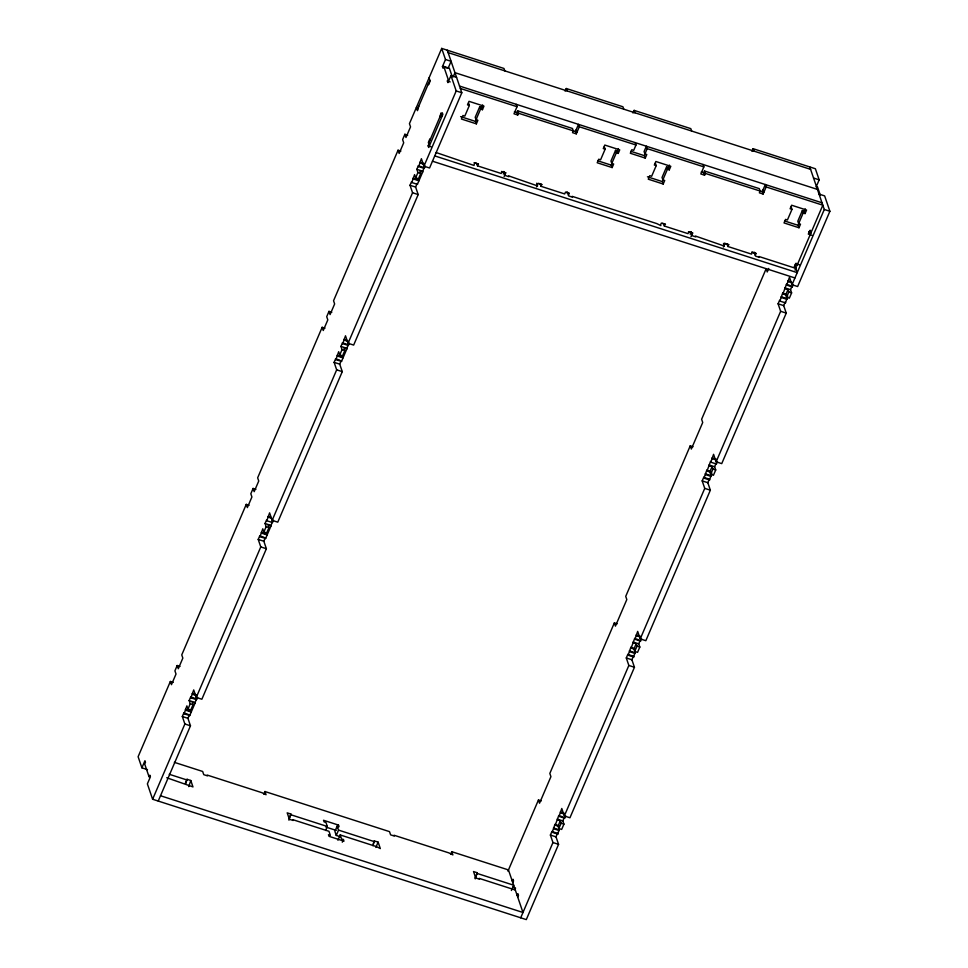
<?xml version="1.0" encoding="UTF-8"?>
<svg xmlns="http://www.w3.org/2000/svg" width="968" height="968" viewBox="0 0 968 968"><rect width="100%" height="100%" fill="white"/><g stroke="black" fill="none" stroke-linecap="round" stroke-linejoin="round"><path stroke-width="1.45" d="M173.175 682.367L170.368 681.46L138.109 756.722L141.897 767.818L147.499 769.633M180 666.432L177.192 665.524L174.918 670.836L176.019 674.043L171.457 684.666L170.368 681.46M249.066 505.284L246.259 504.376L181.754 654.9L182.843 658.107L178.293 668.731L177.192 665.524M255.903 489.348L253.096 488.441L250.821 493.753L251.91 496.971L247.36 507.595L246.259 504.376M324.958 328.2L322.162 327.305L257.645 477.817L258.746 481.023L254.185 491.659L253.096 488.441M331.794 312.265L328.987 311.369L326.712 316.681L327.813 319.888L323.251 330.511L322.162 327.305M400.861 151.129L398.054 150.221L333.549 300.733L334.638 303.952L330.088 314.576L328.987 311.369M407.685 135.181L404.89 134.286L402.615 139.598L403.704 142.804L399.155 153.428L398.054 150.221M504.8 70.87L503.977 68.462L441.698 48.4L409.44 123.662L410.541 126.868L405.979 137.492L404.89 134.286M417.22 109.832L429.865 80.32M141.897 767.818L144.934 760.739L145.478 762.348L144.728 764.115L149.108 776.953L149.858 775.186L150.415 776.796L147.378 783.874L152.617 799.253L526.302 919.6L558.56 844.338L556.007 836.848L557.52 833.303L551.917 831.5L550.393 835.045L552.958 842.535L520.699 917.797M452.286 76.787L449.358 68.22L443.755 66.417L442.993 68.196L442.449 66.586L445.486 59.508L441.698 48.4M456.569 77.355L450.955 75.552L447.93 82.631L447.373 81.034L448.136 79.255L443.755 66.417M453.205 76.799L454.972 72.673L817.44 189.413M152.617 799.253L184.876 723.991L182.323 716.501L183.835 712.968L188.046 714.323M184.114 713.767L186.872 705.878L187.974 709.096L190.769 709.992L193.055 704.68L192.233 702.272L195.028 703.179L189.716 715.57L184.114 713.767L183.835 712.968M187.974 709.096L190.248 703.784L189.147 700.566L190.672 697.033L196.274 698.835L196.552 699.634L190.95 697.831L190.672 697.033M190.95 697.831L193.709 689.942L196.262 697.432L201.864 699.235L266.382 548.723L263.828 541.233L265.341 537.688L265.619 538.498L260.005 536.683L259.739 535.885L263.937 537.24M196.262 697.432L260.779 546.92L258.214 539.43L259.739 535.885M260.005 536.683L262.776 528.806L263.865 532.013L266.672 532.92L268.947 527.596L268.124 525.188L270.931 526.096L265.619 538.498M263.865 532.013L266.139 526.701L265.05 523.494L266.563 519.949L266.841 520.748L272.444 522.551L273.46 520.191M266.841 520.748L269.6 512.859L272.153 520.361L277.768 522.163L342.273 371.639L339.72 364.149L341.244 360.604L341.51 361.415L335.908 359.612L335.63 358.801L339.841 360.156M272.153 520.361L336.67 369.836L334.117 362.347L335.63 358.801M335.908 359.612L338.667 351.723L339.768 354.929L342.563 355.837L344.838 350.525L344.027 348.117L346.822 349.012L341.51 361.415M339.768 354.929L342.043 349.617L340.942 346.411L342.466 342.866L348.069 344.668L348.347 345.479L342.733 343.664L342.466 342.866M342.733 343.664L345.503 335.787L348.056 343.277L353.659 345.08L418.176 194.568L415.611 187.066L417.135 183.533L417.414 184.331L411.799 182.528L411.533 181.73L410.009 185.263L412.562 192.753L348.056 343.277M411.799 182.528L414.57 174.639L415.659 177.858L418.466 178.753L420.741 173.441L419.918 171.033L422.726 171.941L417.414 184.331M415.659 177.858L417.934 172.534L416.845 169.327L418.358 165.782L423.96 167.597L424.238 168.396L418.636 166.593L418.358 165.782M418.636 166.593L421.395 158.704L423.948 166.194L429.562 167.996L461.809 92.746L447.301 50.203M428.63 143.276L441.275 113.764M441.553 114.563L442.303 112.796L442.86 114.393L428.691 147.451L428.146 145.853L428.897 144.075M423.948 166.194L456.206 90.931L450.955 75.552M158.232 801.056L190.478 725.806L187.925 718.316L189.45 714.771L189.716 715.57M195.028 703.179L196.274 698.835M270.931 526.096L272.177 521.752L272.444 522.551M346.822 349.012L348.069 344.668M422.726 171.941L423.96 167.597M196.552 699.634L197.557 697.275M348.347 345.479L349.351 343.12M424.238 168.396L425.254 166.036M468.548 103.068L469.359 105.476L464.809 116.1L462.946 115.495L461.421 119.04L476.377 123.843L477.889 120.31L476.026 119.705L475.203 117.297L479.753 106.674L481.616 107.279L482.439 109.687L480.576 109.082L479.753 106.674M185.336 783.281L187.042 779.288L190.781 780.498L192.971 786.911L166.726 777.752M185.614 784.08L187.042 779.288M190.781 780.498L188.772 786.609M476.026 119.705L480.576 109.082M476.377 123.843L475.554 121.436L476.559 119.076M481.616 107.279L482.633 104.919M482.439 109.687L483.964 106.141L469.008 101.325L467.496 104.871L469.359 105.476M504.146 176.454L505.659 172.909L501.932 171.711L501.17 173.478L477.502 165.855L478.265 164.088L474.526 162.89L474.042 165.455L436.108 152.533M516.21 104.302L517.033 106.71L513.996 113.8L517.723 114.998L518.485 113.232L517.662 110.824L572.475 128.478L573.298 130.874L572.536 132.652L576.275 133.85L579.312 126.772L578.489 124.364L575.452 131.442L576.275 133.85M517.723 114.998L516.912 112.59L517.662 110.824M503.324 174.046L504.34 171.687M263.816 794.183L264.954 791.521L389.511 831.633L390.6 834.852L394.339 836.05L394.073 835.251L448.874 852.893L452.879 854.901L451.79 851.695L508.466 869.942L522.974 912.485L160.506 795.744M565.118 91.173L566.256 88.511L622.932 106.77L623.755 109.178M536.526 186.884L538.051 183.339L541.79 184.549L541.027 186.316L564.695 193.939L565.457 192.172L569.184 193.37L568.434 195.149M289.226 818.045L290.932 814.064L287.193 812.854L289.384 819.279L293.123 820.477L292.844 819.678L328.975 831.306L330.342 835.323L328.467 834.718L329.023 836.328L343.967 841.144L343.422 839.534L341.547 838.929L340.179 834.924L376.298 846.552L380.315 848.561L378.125 842.136L374.386 840.938L373.249 843.588M288.924 820.174L290.932 814.064M604.31 146.785L605.133 149.193L600.583 159.817L598.708 159.224L597.196 162.757L612.139 167.573L613.664 164.028L611.788 163.435L610.965 161.027L615.527 150.403L617.39 150.996L618.213 153.404L616.35 152.811L615.527 150.403M325.623 830.484L327.329 826.49L325.962 822.485L324.086 821.88L323.542 820.271L338.485 825.087L339.042 826.696L337.166 826.091L334.892 831.403L336.259 835.42L340.434 836.763M632.999 113.038L634.149 110.376L690.813 128.635L691.636 131.043M611.788 163.435L616.35 152.811M612.139 167.573L611.316 165.165L612.333 162.805M617.39 150.996L618.407 148.636M618.213 153.404L619.726 149.871L604.782 145.055L603.27 148.588L605.133 149.193M337.348 827.749L338.485 825.087M336.259 835.42L338.534 830.108L337.166 826.091M337.905 840.236L340.179 834.924M635.165 142.611L635.988 145.018L633.701 150.33L631.838 149.737L630.325 153.271L645.269 158.087L646.781 154.541L644.918 153.948L644.095 151.54L646.37 146.228L647.193 148.636L644.918 153.948M342.285 842.196L343.422 839.534M645.269 158.087L644.446 155.679L645.462 153.319M655.384 163.229L656.207 165.637L651.645 176.261L649.782 175.668L648.27 179.201L663.213 184.017L664.726 180.484L662.862 179.879L662.039 177.471L666.589 166.847L668.465 167.452L669.287 169.86L667.412 169.255L666.589 166.847M372.958 845.717L374.386 840.938M375.85 847.448L378.125 842.136M662.862 179.879L667.412 169.255M663.213 184.017L662.39 181.609L663.407 179.249M668.465 167.452L669.469 165.08M669.287 169.86L670.8 166.314L655.856 161.499L654.332 165.044L656.207 165.637M660.6 224.83L661.362 223.063L665.101 224.261L664.338 226.028L688.006 233.651L688.768 231.884L692.507 233.082L690.983 236.628M703.046 164.475L703.869 166.883L700.832 173.974L704.571 175.172L705.333 173.405L704.51 170.997L759.311 188.639L760.134 191.047L759.372 192.826L763.111 194.023L766.148 186.945L765.325 184.537L762.288 191.616L763.111 194.023M704.571 175.172L703.748 172.764L704.51 170.997M690.16 234.22L691.176 231.86M450.652 854.345L451.79 851.695M751.955 151.347L753.104 148.685L815.383 168.747L819.17 179.842L816.133 186.933M723.374 247.058L724.887 243.512L728.626 244.722L727.863 246.489L751.531 254.112L752.293 252.346L756.032 253.543L755.27 255.322M474.998 878.073L477.272 872.761L473.534 871.551L475.724 877.976L479.462 879.174L479.184 878.375L515.303 890.015M475.264 878.871L477.272 872.761M507.946 871.152L538.438 800.004L541.245 800.899M617.148 623.828L614.341 622.92L549.824 773.432L550.925 776.651L539.539 803.21L538.438 800.004M693.04 446.744L690.232 445.837L625.727 596.361L626.816 599.567L615.43 626.127L614.341 622.92M791.159 206.958L791.981 209.366L787.42 219.99L785.556 219.385L784.032 222.93L798.987 227.746L800.5 224.201L798.636 223.608L797.813 221.2L802.363 210.564L804.239 211.169L805.049 213.577L803.186 212.972L802.363 210.564M768.749 268.426L767.225 271.972L766.136 268.765L701.619 419.277L702.72 422.484L691.333 449.055L690.232 445.837M512.254 881.049L513.016 879.283L513.56 880.88L512.798 882.659M511.394 890.512L513.669 885.2L477.539 873.56M798.636 223.608L803.186 212.972M798.987 227.746L798.164 225.338L799.169 222.979M804.239 211.169L805.243 208.81M805.049 213.577L806.574 210.032L791.63 205.228L790.106 208.761L791.981 209.366M517.178 895.497L517.941 893.718L518.485 895.327L517.723 897.094M553.43 827.967L559.044 829.77L557.798 834.114L552.196 832.311L554.954 824.421L559.153 825.777M558.742 815.564L559.02 816.375L564.622 818.178L564.356 817.367L562.832 820.912L563.933 824.119L561.658 829.431L558.851 828.535L558.028 826.127L555.221 825.22L558.742 815.564L562.952 816.919M559.02 816.375L561.779 808.486L564.332 815.976L569.946 817.779L634.451 667.267L631.898 659.765L633.423 656.231L627.808 654.428L626.296 657.962L628.849 665.452L564.332 815.976M629.333 650.883L634.935 652.686L633.689 657.03L628.087 655.227L630.846 647.338L635.056 648.693M634.645 638.481L634.911 639.291L640.526 641.094L640.247 640.296L638.735 643.829L639.824 647.048L637.549 652.359L634.742 651.452L633.919 649.044L631.124 648.149L634.645 638.481L638.844 639.836M634.911 639.291L637.682 631.402L640.235 638.892L645.837 640.695L710.355 490.183L707.802 482.693L709.314 479.148L703.712 477.345L702.187 480.89L704.74 488.38L640.235 638.892M711.843 473.243L709.592 479.946L703.978 478.144L706.749 470.266L710.948 471.61M716.417 464.011L716.151 463.212L714.626 466.757L715.727 469.964L713.44 475.276L710.645 474.368L709.822 471.961L707.015 471.065L710.536 461.409L710.815 462.208L716.417 464.011L717.433 461.651M710.815 462.208L713.573 454.319L716.126 461.809L721.741 463.624L786.246 313.1L783.693 305.61L785.205 302.064L785.484 302.875L779.881 301.072L779.603 300.262L778.09 303.807L780.644 311.297L716.126 461.809M779.881 301.072L782.64 293.183L786.851 294.538M786.44 284.326L786.706 285.124L792.32 286.939L792.042 286.129L790.529 289.674L791.618 292.88L789.343 298.192L786.536 297.297L785.713 294.889L782.918 293.982L786.44 284.326L790.638 285.681M786.706 285.124L789.477 277.247L792.03 284.737L797.632 286.54L829.891 211.278L824.639 195.899L819.037 194.096M794.934 265.946L796.107 263.199M809.054 232.998L810.228 230.251M794.994 270.12L796.011 267.761L795.188 265.353M558.028 826.127L560.303 820.816L557.507 819.908M633.919 649.044L636.206 643.732L633.399 642.837M709.822 471.961L712.097 466.649L709.29 465.753M785.713 294.889L788 289.577L785.193 288.67M558.851 828.535L561.125 823.224L560.303 820.816M634.742 651.452L637.029 646.14L636.206 643.732M710.645 474.368L712.92 469.056L712.097 466.649M786.536 297.297L788.811 291.985L788 289.577M792.03 284.737L824.288 209.475L809.768 166.944M785.484 302.875L787.746 296.172M564.622 818.178L565.639 815.818M640.526 641.094L641.53 638.735M792.32 286.939L793.324 284.568M448.124 52.611L810.591 169.352M445.486 59.508L451.088 61.311L448.051 68.389L442.449 66.586M813.556 178.039L819.17 179.842M447.373 81.034L450.18 81.929M459.534 86.055L822.001 202.784M460.357 88.463L517.033 106.71M579.312 126.772L635.988 145.018M647.193 148.636L703.869 166.883M766.148 186.945L822.824 205.192L811.692 231.171L809.829 230.566L808.304 234.111L812.043 235.309M456.206 90.931L461.809 92.746M824.288 209.475L829.891 211.278M514.419 111.792L516.912 112.59M572.959 130.644L575.452 131.442M701.255 171.965L703.748 172.764M759.795 190.817L762.288 191.616M518.485 113.232L573.298 130.874M705.333 173.405L760.134 191.047M630.858 151.31L644.446 155.679M460.599 116.632L475.554 121.436M597.728 160.785L611.316 165.165M647.447 176.793L662.39 181.609M784.576 220.958L798.164 225.338M808.728 232.102L811.22 232.901M799.399 264.821L795.66 263.623L794.135 267.156L796.011 267.761M428.146 145.853L430.941 146.749M474.175 162.648L478.494 164.04M501.509 171.445L505.816 172.836M538.898 183.496L541.778 184.416M566.232 192.293L569.111 193.213M662.596 223.33L665.476 224.249M688.49 231.667L692.81 233.058M724.451 243.246L728.771 244.638M751.785 252.043L756.093 253.434M660.878 225.629L656.873 223.62L572.173 196.347L572.439 197.145L568.7 195.947L567.333 191.93M434.741 155.896L797.208 272.637L795.756 268.354L759.009 256.52L759.287 257.319L755.548 256.121L754.181 252.103M432.466 161.208L794.934 277.949M419.882 162.249L424.081 163.604M787.952 280.781L790.759 281.688M420.148 163.047L424.359 164.403M788.23 281.591L792.429 282.946M416.845 169.327L422.447 171.13M784.915 287.871L790.529 289.674M417.934 172.534L420.741 173.441M788.811 291.985L791.618 292.88M413.046 178.185L418.648 179.987M781.128 296.728L786.73 298.531M413.324 178.983L418.926 180.786M781.394 297.527L787.008 299.33M410.009 185.263L415.611 187.066M778.09 303.807L783.693 305.61M412.562 192.753L418.176 194.568M780.644 311.297L786.246 313.1M343.979 339.32L346.786 340.228M712.061 457.864L716.26 459.219M344.257 340.131L348.456 341.486M712.327 458.663L716.538 460.018M340.942 346.411L346.556 348.214M709.024 464.942L714.626 466.757M342.043 349.617L344.838 350.525M712.92 469.056L715.727 469.964M337.154 355.268L342.757 357.071M705.224 473.8L710.827 475.603M337.421 356.067L343.035 357.87M705.503 474.61L711.105 476.413M334.117 362.347L339.72 364.149M702.187 480.89L707.802 482.693M336.67 369.836L342.273 371.639M704.74 488.38L710.355 490.183M268.088 516.404L270.883 517.311M636.158 634.947L640.368 636.303M268.354 517.214L271.161 518.11M636.436 635.746L640.635 637.101M265.05 523.494L270.653 525.297M633.12 642.026L638.735 643.829M266.139 526.701L268.947 527.596M637.029 646.14L639.824 647.048M261.251 532.339L266.865 534.142M261.529 533.15L267.132 534.953M629.599 651.682L635.214 653.485M258.214 539.43L263.828 541.233M626.296 657.962L631.898 659.765M260.779 546.92L266.382 548.723M628.849 665.452L634.451 667.267M192.184 693.487L196.395 694.842M560.266 812.019L564.465 813.374M192.463 694.286L196.661 695.641M560.533 812.83L563.34 813.725M189.147 700.566L194.762 702.369M557.229 819.11L562.832 820.912M190.248 703.784L193.055 704.68M561.125 823.224L563.933 824.119M185.36 709.423L190.962 711.226M185.626 710.222L191.24 712.037M553.708 828.765L559.31 830.568M182.323 716.501L187.925 718.316M550.393 835.045L556.007 836.848M184.876 723.991L190.478 725.806M552.958 842.535L558.56 844.338M174.337 762.336L202.663 771.46L203.764 774.678L207.503 775.876L207.225 775.078L262.038 792.731L266.043 794.728L264.954 791.521M169.255 774.279L187.32 780.099M291.211 814.862L327.329 826.49M338.534 830.108L374.664 841.736M325.938 827.095L336.211 830.399M512.774 887.269L515.581 888.164M817.44 186.763L820.356 195.33M809.079 231.497L809.623 233.107L810.385 231.328L810.93 232.937L796.761 265.994L796.216 264.385M753.104 148.685L753.915 151.093M763.05 189.849L763.873 192.257M782.64 293.183L782.918 293.982M727.053 244.081L727.863 246.489M723.495 243.416L724.403 246.09L695.484 236.059L695.762 236.87L692.023 235.66L690.656 231.642M634.149 110.376L634.96 112.784M663.516 223.62L664.338 226.028M706.749 470.266L707.015 471.065M709.314 479.148L709.592 479.946M703.712 477.345L703.978 478.144M566.256 88.511L567.079 90.919M576.214 129.676L577.025 132.084M540.204 183.908L541.027 186.316M536.647 183.242L537.567 185.917L508.648 175.886L508.914 176.696L505.175 175.486L503.808 171.481M476.679 163.447L477.502 165.855M630.846 647.338L631.124 648.149M633.423 656.231L633.689 657.03M627.808 654.428L628.087 655.227M429.054 77.912L430.143 81.118L428.63 84.664L428.352 83.865M442.098 116.172L441.009 112.953L439.762 117.297M418.733 106.298L417.498 110.642L416.397 107.424M430.143 139.731L429.877 138.932L428.352 142.477L429.453 145.684M554.954 824.421L555.221 825.22M557.52 833.303L557.798 834.114M551.917 831.5L552.196 832.311"/></g></svg>
